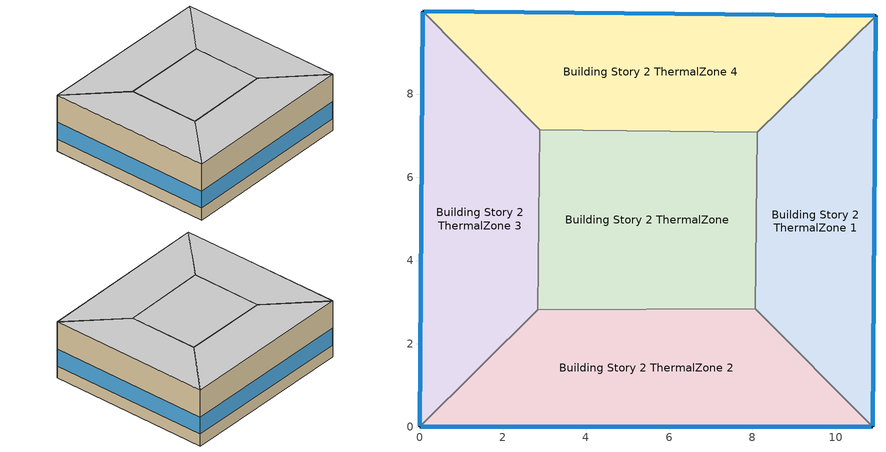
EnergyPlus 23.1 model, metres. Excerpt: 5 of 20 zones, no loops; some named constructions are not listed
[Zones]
Building Story 2 ThermalZone
 floor adiabatic (Typical Interior Floor): 8.11,7.08 8.07,2.84 2.84,2.82 2.89,7.14 z3.6
 wall adiabatic (Typical Interior Wall): 8.07,2.84 8.11,7.08 2.89,7.14 2.84,2.82 8.07,2.84 z3.6:7.2
 ceiling adiabatic (Typical Interior Ceiling): 2.89,7.14 2.84,2.82 8.07,2.84 8.11,7.08 z7.2
Building Story 2 ThermalZone 1
 floor adiabatic (Typical Interior Ceiling): 10.97,9.88 10.89,0 8.07,2.84 8.11,7.08 z3.6
 wall outside (Typical Insulated Steel Framed Exterior Wall R-12.99): 10.89,0 10.97,9.88 z3.6:7.2
 wall adiabatic (Typical Interior Wall): 10.97,9.88 8.11,7.08 8.07,2.84 10.89,0 z3.6:7.2
 window (U 0.55 SHGC 0.25): 10.89,0.03 10.97,9.86 z4.36:5.45
 ceiling adiabatic (Typical Interior Ceiling): 8.11,7.08 8.07,2.84 10.89,0 10.97,9.88 z7.2
Building Story 2 ThermalZone 2
 floor adiabatic (Typical Interior Ceiling): 10.89,0 0,0 2.84,2.82 8.07,2.84 z3.6
 wall outside (Typical Insulated Steel Framed Exterior Wall R-12.99): 0,0 10.89,0 z3.6:7.2
 wall adiabatic (Typical Interior Wall): 10.89,0 8.07,2.84 2.84,2.82 0,0 z3.6:7.2
 window (U 0.55 SHGC 0.25): 0.03,0 10.86,0 z4.36:5.45
 ceiling adiabatic (Typical Interior Ceiling): 8.07,2.84 2.84,2.82 0,0 10.89,0 z7.2
Building Story 2 ThermalZone 3
 floor adiabatic (Typical Interior Ceiling): 0,0 0.08,10 2.89,7.14 2.84,2.82 z3.6
 wall outside (Typical Insulated Steel Framed Exterior Wall R-12.99): 0.08,10 0,0 z3.6:7.2
 wall adiabatic (Typical Interior Wall): 0,0 2.84,2.82 2.89,7.14 0.08,10 z3.6:7.2
 window (U 0.55 SHGC 0.25): 0.08,9.97 0,0.03 z4.36:5.45
 ceiling adiabatic (Typical Interior Ceiling): 2.84,2.82 2.89,7.14 0.08,10 0,0 z7.2
Building Story 2 ThermalZone 4
 floor adiabatic (Typical Interior Ceiling): 0.08,10 10.97,9.88 8.11,7.08 2.89,7.14 z3.6
 wall outside (Typical Insulated Steel Framed Exterior Wall R-12.99): 10.97,9.88 0.08,10 z3.6:7.2
 wall adiabatic (Typical Interior Wall): 0.08,10 2.89,7.14 8.11,7.08 10.97,9.88 z3.6:7.2
 window (U 0.55 SHGC 0.25): 10.94,9.88 0.11,10 z4.36:5.45
 ceiling adiabatic (Typical Interior Ceiling): 2.89,7.14 8.11,7.08 10.97,9.88 0.08,10 z7.2
[Schedule:Day:Interval]
SchoolSecondary BLDG_LIGHT_SCH_2013 Wkdy Day; SchoolSecondary BLDG_LIGHT_SCH_2013 Wkdy Day 2; SchoolSecondary BLDG_LIGHT_MECHANICAL_SCH_2013 Wkdy Day; SchoolSecondary BLDG_LIGHT_MECHANICAL_SCH_2013 Wkdy Day 2: No, 07:00, 0.1773, 21:00, 0.9, 24:00, 0.1773
SchoolSecondary BLDG_LIGHT_SCH_2013 Wknd Day; SchoolSecondary BLDG_LIGHT_SCH_2013 Wknd Day 1; SchoolSecondary BLDG_LIGHT_SCH_2013 Default; SchoolSecondary BLDG_LIGHT_CLASSROOM_SCH_2013 Wknd Day; SchoolSecondary BLDG_LIGHT_CLASSROOM_SCH_2013 Wknd Day 1; SchoolSecondary BLDG_LIGHT_CLASSROOM_SCH_2013 Default; SchoolSecondary BLDG_LIGHT_GYM_SCH_2013 Wknd Day; SchoolSecondary BLDG_LIGHT_GYM_SCH_2013 Wknd Day 1; SchoolSecondary BLDG_LIGHT_GYM_SCH_2013 Default; SchoolSecondary BLDG_LIGHT_LIBRARY_SCH_2013 Wknd Day; SchoolSecondary BLDG_LIGHT_LIBRARY_SCH_2013 Wknd Day 1; SchoolSecondary BLDG_LIGHT_LIBRARY_SCH_2013 Default; SchoolSecondary BLDG_LIGHT_LOBBYFLR1_SCH_2013 Wknd Day; SchoolSecondary BLDG_LIGHT_LOBBYFLR1_SCH_2013 Wknd Day 1; SchoolSecondary BLDG_LIGHT_LOBBYFLR1_SCH_2013 Default; SchoolSecondary BLDG_LIGHT_MECHANICAL_SCH_2013 Wknd Day; SchoolSecondary BLDG_LIGHT_MECHANICAL_SCH_2013 Wknd Day 1; SchoolSecondary BLDG_LIGHT_MECHANICAL_SCH_2013 Default; SchoolSecondary BLDG_LIGHT_OFFICE_SCH_2013 Wknd Day; SchoolSecondary BLDG_LIGHT_OFFICE_SCH_2013 Wknd Day 1; SchoolSecondary BLDG_LIGHT_OFFICE_SCH_2013 Default; SchoolSecondary BLDG_LIGHT_BATH_SCH_2013 Wknd Day; SchoolSecondary BLDG_LIGHT_BATH_SCH_2013 Wknd Day 1; SchoolSecondary BLDG_LIGHT_BATH_SCH_2013 Default; SchoolSecondary BLDG_LIGHT_CORRIDOR_SCH_2013 Wknd Day; SchoolSecondary BLDG_LIGHT_CORRIDOR_SCH_2013 Wknd Day 1; SchoolSecondary BLDG_LIGHT_CORRIDOR_SCH_2013 Default: No, 24:00, 0.1773
SchoolSecondary BLDG_LIGHT_SCH_2013 Wkdy Day 1; SchoolSecondary BLDG_LIGHT_MECHANICAL_SCH_2013 Wkdy Day 1: No, 08:00, 0.1773, 20:00, 0.5, 24:00, 0.1773
SchoolSecondary BLDG_LIGHT_SCH_2013 Summer Design Day; SchoolSecondary BLDG_LIGHT_CLASSROOM_SCH_2013 Summer Design Day; SchoolSecondary BLDG_LIGHT_GYM_SCH_2013 Summer Design Day; SchoolSecondary BLDG_LIGHT_LIBRARY_SCH_2013 Summer Design Day; SchoolSecondary BLDG_LIGHT_LOBBYFLR1_SCH_2013 Summer Design Day; SchoolSecondary BLDG_LIGHT_MECHANICAL_SCH_2013 Summer Design Day; SchoolSecondary BLDG_LIGHT_OFFICE_SCH_2013 Summer Design Day; SchoolSecondary BLDG_LIGHT_BATH_SCH_2013 Summer Design Day; Clothing Schedule Default Winter Clothes; 19 space(s) Occ Sch Summer Design Day 3; 19 space(s) Occ Sch Winter Design Day 3; 19 space(s) Occ Sch Summer Design Day 1; 19 space(s) Occ Sch Winter Design Day 1; 19 space(s) Occ Sch Summer Design Day 2; 19 space(s) Occ Sch Winter Design Day 2; SchoolSecondary BLDG_LIGHT_CORRIDOR_SCH_2013 Summer Design Day; OfficeMedium BLDG_LIGHT_SCH_2013 Summer Design Day; OfficeMedium BLDG_EQUIP_SCH_2013 Summer Design Day: No, 24:00, 1
SchoolSecondary BLDG_LIGHT_SCH_2013 Winter Design Day; SchoolSecondary BLDG_LIGHT_CLASSROOM_SCH_2013 Winter Design Day; SchoolSecondary BLDG_LIGHT_GYM_SCH_2013 Winter Design Day; SchoolSecondary BLDG_LIGHT_LIBRARY_SCH_2013 Winter Design Day; SchoolSecondary BLDG_LIGHT_LOBBYFLR1_SCH_2013 Winter Design Day; SchoolSecondary BLDG_LIGHT_MECHANICAL_SCH_2013 Winter Design Day; SchoolSecondary BLDG_LIGHT_OFFICE_SCH_2013 Winter Design Day; SchoolSecondary BLDG_LIGHT_BATH_SCH_2013 Winter Design Day; SchoolSecondary BLDG_OCC_SCH_Auditorium Wknd Day; SchoolSecondary BLDG_OCC_SCH_Auditorium Wknd Day 1; SchoolSecondary BLDG_OCC_SCH_Auditorium Default; SchoolSecondary BLDG_OCC_SCH_Auditorium Winter Design Day; Work Efficiency Schedule Default; SchoolSecondary BLDG_OCC_SCH_Cafeteria Wknd Day; SchoolSecondary BLDG_OCC_SCH_Cafeteria Wknd Day 1; SchoolSecondary BLDG_OCC_SCH_Cafeteria Default; SchoolSecondary BLDG_OCC_SCH_Cafeteria Winter Design Day; SchoolSecondary BLDG_OCC_SCH_Extend Wknd Day; SchoolSecondary BLDG_OCC_SCH_Extend Wknd Day 1; SchoolSecondary BLDG_OCC_SCH_Extend Default; SchoolSecondary BLDG_OCC_SCH_Extend Winter Design Day; SchoolSecondary BLDG_OCC_SCH_Gym Wknd Day; SchoolSecondary BLDG_OCC_SCH_Gym Wknd Day 1; SchoolSecondary BLDG_OCC_SCH_Gym Default; SchoolSecondary BLDG_OCC_SCH_Gym Winter Design Day; SchoolSecondary BLDG_OCC_SCH Wknd Day; SchoolSecondary BLDG_OCC_SCH Wknd Day 1; SchoolSecondary BLDG_OCC_SCH Default; SchoolSecondary BLDG_OCC_SCH Winter Design Day; SchoolSecondary BLDG_OCC_SCH_Offices Wknd Day; SchoolSecondary BLDG_OCC_SCH_Offices Wknd Day 1; SchoolSecondary BLDG_OCC_SCH_Offices Default; SchoolSecondary BLDG_OCC_SCH_Offices Winter Design Day; SchoolSecondary BLDG_LIGHT_CORRIDOR_SCH_2013 Winter Design Day; Schedule Day 5; OfficeMedium BLDG_LIGHT_SCH_2013 Winter Design Day; OfficeMedium BLDG_OCC_SCH Winter Design Day; Schedule Day 8; OfficeMedium BLDG_EQUIP_SCH_2013 Winter Design Day: No, 24:00, 0
SchoolSecondary BLDG_LIGHT_CLASSROOM_SCH_2013 Wkdy Day; SchoolSecondary BLDG_LIGHT_CLASSROOM_SCH_2013 Wkdy Day 2: No, 07:00, 0.1773, 08:00, 0.9, 21:00, 0.598291, 24:00, 0.1773
SchoolSecondary BLDG_LIGHT_CLASSROOM_SCH_2013 Wkdy Day 1: No, 08:00, 0.1773, 20:00, 0.332384, 21:00, 0.117863, 24:00, 0.1773
SchoolSecondary BLDG_LIGHT_GYM_SCH_2013 Wkdy Day; SchoolSecondary BLDG_LIGHT_GYM_SCH_2013 Wkdy Day 2: No, 07:00, 0.1773, 08:00, 0.9, 21:00, 0.88182, 24:00, 0.1773
SchoolSecondary BLDG_LIGHT_GYM_SCH_2013 Wkdy Day 1: No, 08:00, 0.1773, 20:00, 0.4899, 21:00, 0.173719, 24:00, 0.1773
SchoolSecondary BLDG_LIGHT_LIBRARY_SCH_2013 Wkdy Day; SchoolSecondary BLDG_LIGHT_LIBRARY_SCH_2013 Wkdy Day 2: No, 07:00, 0.1773, 08:00, 0.9, 21:00, 0.8325, 24:00, 0.1773
SchoolSecondary BLDG_LIGHT_LIBRARY_SCH_2013 Wkdy Day 1: No, 08:00, 0.1773, 20:00, 0.4625, 21:00, 0.164002, 24:00, 0.1773
SchoolSecondary BLDG_LIGHT_LOBBYFLR1_SCH_2013 Wkdy Day; SchoolSecondary BLDG_LIGHT_LOBBYFLR1_SCH_2013 Wkdy Day 2: No, 07:00, 0.1773, 08:00, 0.9, 21:00, 0.855, 24:00, 0.1773
SchoolSecondary BLDG_LIGHT_LOBBYFLR1_SCH_2013 Wkdy Day 1: No, 08:00, 0.1773, 20:00, 0.475, 21:00, 0.168435, 24:00, 0.1773
SchoolSecondary BLDG_LIGHT_OFFICE_SCH_2013 Wkdy Day; SchoolSecondary BLDG_LIGHT_OFFICE_SCH_2013 Wkdy Day 2: No, 07:00, 0.1773, 08:00, 0.9, 21:00, 0.747958, 24:00, 0.1773
SchoolSecondary BLDG_LIGHT_OFFICE_SCH_2013 Wkdy Day 1: No, 08:00, 0.1773, 20:00, 0.415533, 21:00, 0.147348, 24:00, 0.1773
SchoolSecondary BLDG_LIGHT_BATH_SCH_2013 Wkdy Day; SchoolSecondary BLDG_LIGHT_BATH_SCH_2013 Wkdy Day 2: No, 07:00, 0.1773, 08:00, 0.9, 21:00, 0.594, 24:00, 0.1773
SchoolSecondary BLDG_LIGHT_BATH_SCH_2013 Wkdy Day 1: No, 08:00, 0.1773, 20:00, 0.33, 21:00, 0.117018, 24:00, 0.1773
SchoolSecondary BLDG_OCC_SCH_Auditorium Wkdy|SmrDsn Day; SchoolSecondary BLDG_OCC_SCH_Auditorium Wkdy|SmrDsn Day 2; SchoolSecondary BLDG_OCC_SCH_Auditorium Summer Design Day: No, 08:00, 0, 15:00, 0.25, 20:00, 0.95, 24:00, 0
SchoolSecondary BLDG_OCC_SCH_Auditorium Wkdy|SmrDsn Day 1: No, 08:00, 0, 17:00, 0.15, 19:00, 0.35, 24:00, 0
SchoolSecondary ACTIVITY_SCH Default; SchoolSecondary ACTIVITY_SCH Summer Design Day; SchoolSecondary ACTIVITY_SCH Winter Design Day; OfficeMedium ACTIVITY_SCH Default; OfficeMedium ACTIVITY_SCH Summer Design Day; OfficeMedium ACTIVITY_SCH Winter Design Day: No, 24:00, 120
Air Velocity Schedule Default: No, 24:00, 0.2
SchoolSecondary BLDG_OCC_SCH_Cafeteria Wkdy|SmrDsn Day; SchoolSecondary BLDG_OCC_SCH_Cafeteria Wkdy|SmrDsn Day 2; SchoolSecondary BLDG_OCC_SCH_Cafeteria Summer Design Day: No, 09:00, 0, 15:00, 0.95, 20:00, 0.35, 24:00, 0
SchoolSecondary BLDG_OCC_SCH_Cafeteria Wkdy|SmrDsn Day 1: No, 09:00, 0, 17:00, 0.15, 19:00, 0.35, 24:00, 0
SchoolSecondary BLDG_OCC_SCH_Extend Wkdy|SmrDsn Day; SchoolSecondary BLDG_OCC_SCH_Extend Wkdy|SmrDsn Day 2; SchoolSecondary BLDG_OCC_SCH_Extend Summer Design Day: No, 08:00, 0, 21:00, 0.95, 24:00, 0
SchoolSecondary BLDG_OCC_SCH_Extend Wkdy|SmrDsn Day 1: No, 08:00, 0, 21:00, 0.5, 24:00, 0
SchoolSecondary BLDG_OCC_SCH_Gym Wkdy|SmrDsn Day; SchoolSecondary BLDG_OCC_SCH_Gym Wkdy|SmrDsn Day 2; SchoolSecondary BLDG_OCC_SCH_Gym Summer Design Day: No, 08:00, 0, 16:00, 0.35, 21:00, 0.95, 24:00, 0
SchoolSecondary BLDG_OCC_SCH_Gym Wkdy|SmrDsn Day 1: No, 08:00, 0, 21:00, 0.35, 24:00, 0
SchoolSecondary BLDG_OCC_SCH Wkdy|SmrDsn Day; SchoolSecondary BLDG_OCC_SCH Wkdy|SmrDsn Day 2; SchoolSecondary BLDG_OCC_SCH Summer Design Day: No, 08:00, 0, 16:00, 0.95, 21:00, 0.15, 24:00, 0
SchoolSecondary BLDG_OCC_SCH Wkdy|SmrDsn Day 1: No, 08:00, 0, 21:00, 0.15, 24:00, 0
SchoolSecondary BLDG_OCC_SCH_Offices Wkdy|SmrDsn Day; SchoolSecondary BLDG_OCC_SCH_Offices Wkdy|SmrDsn Day 2; SchoolSecondary BLDG_OCC_SCH_Offices Summer Design Day: No, 08:00, 0, 17:00, 0.95, 21:00, 0.15, 24:00, 0
SchoolSecondary BLDG_OCC_SCH_Offices Wkdy|SmrDsn Day 1: No, 08:00, 0, 17:00, 0.5, 21:00, 0.15, 24:00, 0
19 space(s) Occ Sch Thursday 19; 19 space(s) Occ Sch Friday 19; 19 space(s) Occ Sch Default 3; 19 space(s) Occ Sch Tuesday 19; 19 space(s) Occ Sch Wednesday 19; 19 space(s) Occ Sch Tuesday 18; 19 space(s) Occ Sch Wednesday 18; 19 space(s) Occ Sch Thursday 18; 19 space(s) Occ Sch Friday 18; 19 space(s) Occ Sch Monday 16; 19 space(s) Occ Sch Tuesday 16; 19 space(s) Occ Sch Wednesday 16; 19 space(s) Occ Sch Thursday 16; 19 space(s) Occ Sch Friday 16; 19 space(s) Occ Sch Monday 14; 19 space(s) Occ Sch Wednesday 15; 19 space(s) Occ Sch Thursday 15; 19 space(s) Occ Sch Friday 15; 19 space(s) Occ Sch Monday 13; 19 space(s) Occ Sch Tuesday 15; 19 space(s) Occ Sch Thursday 14; 19 space(s) Occ Sch Friday 14; 19 space(s) Occ Sch Default 2; 19 space(s) Occ Sch Tuesday 14; 19 space(s) Occ Sch Wednesday 14; 19 space(s) Occ Sch Tuesday 13; 19 space(s) Occ Sch Wednesday 13; 19 space(s) Occ Sch Thursday 13; 19 space(s) Occ Sch Friday 13; 19 space(s) Occ Sch Monday 12; 19 space(s) Occ Sch Tuesday 11; 19 space(s) Occ Sch Wednesday 11; 19 space(s) Occ Sch Thursday 11; 19 space(s) Occ Sch Friday 11; 19 space(s) Occ Sch Monday 10; 19 space(s) Occ Sch Wednesday 10; 19 space(s) Occ Sch Thursday 10; 19 space(s) Occ Sch Friday 10; 19 space(s) Occ Sch Monday 9; 19 space(s) Occ Sch Tuesday 10: No, 05:00, 0, 06:00, 1, 07:00, 1, 08:00, 1, 09:00, 1, 11:00, 0, 13:00, 1, 14:00, 0, 15:00, 1, 16:00, 1, 17:00, 1, 18:00, 1, 19:00, 0, 20:00, 1, 21:00, 1, 22:00, 1, 24:00, 0
19 space(s) Occ Sch Saturday 3; 19 space(s) Occ Sch Saturday 2: No, 05:00, 0, 06:00, 1, 07:00, 0, 08:00, 1, 11:00, 0, 12:00, 1, 16:00, 0, 17:00, 1, 18:00, 0, 19:00, 1, 24:00, 0
19 space(s) Occ Sch Sunday 3; 19 space(s) Occ Sch Sunday 2: No, 05:00, 0, 06:00, 1, 17:00, 0, 18:00, 1, 24:00, 0
19 space(s) Occ Sch Wednesday 17; 19 space(s) Occ Sch Thursday 17; 19 space(s) Occ Sch Friday 17; 19 space(s) Occ Sch Monday 15; 19 space(s) Occ Sch Tuesday 17; 19 space(s) Occ Sch Wednesday 12; 19 space(s) Occ Sch Thursday 12; 19 space(s) Occ Sch Friday 12; 19 space(s) Occ Sch Monday 11; 19 space(s) Occ Sch Tuesday 12: No, 05:00, 0, 06:00, 1, 07:00, 1, 08:00, 1, 09:00, 1, 11:00, 0, 13:00, 1, 16:00, 0, 17:00, 1, 18:00, 1, 19:00, 1, 20:00, 0, 21:00, 1, 22:00, 1, 24:00, 0
19 space(s) Occ Sch Thursday 9; 19 space(s) Occ Sch Friday 9; 19 space(s) Occ Sch Default 1; 19 space(s) Occ Sch Tuesday 9; 19 space(s) Occ Sch Wednesday 9; 19 space(s) Occ Sch Wednesday 5; 19 space(s) Occ Sch Thursday 5; 19 space(s) Occ Sch Friday 5; 19 space(s) Occ Sch Monday 5; 19 space(s) Occ Sch Tuesday 5: No, 05:00, 0, 06:00, 0.000934156, 07:00, 0.00102757, 08:00, 0.0540876, 09:00, 0.00878107, 11:00, 0, 13:00, 0.00439053, 14:00, 0, 15:00, 0.00980864, 16:00, 0.0174687, 17:00, 0.00691276, 18:00, 0.00196173, 19:00, 0, 20:00, 0.0240078, 21:00, 0.0233539, 22:00, 0.000467078, 24:00, 0
19 space(s) Occ Sch Saturday 1: No, 05:00, 0, 06:00, 0.000934156, 07:00, 0, 08:00, 0.00196173, 11:00, 0, 12:00, 0.00196173, 16:00, 0, 17:00, 0.000467078, 18:00, 0, 19:00, 0.000467078, 24:00, 0
19 space(s) Occ Sch Sunday 1: No, 05:00, 0, 06:00, 0.000467078, 17:00, 0, 18:00, 0.000467078, 24:00, 0
19 space(s) Occ Sch Tuesday 8; 19 space(s) Occ Sch Wednesday 8; 19 space(s) Occ Sch Thursday 8; 19 space(s) Occ Sch Friday 8; 19 space(s) Occ Sch Monday 8; 19 space(s) Occ Sch Tuesday 6; 19 space(s) Occ Sch Wednesday 6; 19 space(s) Occ Sch Thursday 6; 19 space(s) Occ Sch Friday 6; 19 space(s) Occ Sch Monday 6: No, 05:00, 0, 06:00, 0.000934156, 07:00, 0.00102757, 08:00, 0.0280247, 09:00, 0.00878107, 11:00, 0, 13:00, 0.00439053, 14:00, 0, 15:00, 0.00980864, 16:00, 0.00859424, 17:00, 0.00691276, 18:00, 0.00196173, 19:00, 0, 20:00, 0.0240078, 21:00, 0.0233539, 22:00, 0.000467078, 24:00, 0
19 space(s) Occ Sch Wednesday 7; 19 space(s) Occ Sch Thursday 7; 19 space(s) Occ Sch Friday 7; 19 space(s) Occ Sch Monday 7; 19 space(s) Occ Sch Tuesday 7: No, 05:00, 0, 06:00, 0.000934156, 07:00, 0.00102757, 08:00, 0.0232605, 09:00, 0.00140123, 11:00, 0, 13:00, 0.00439053, 16:00, 0, 17:00, 0.000373662, 18:00, 0.00186831, 19:00, 0.0109296, 20:00, 0, 21:00, 0.0125177, 22:00, 0.000467078, 24:00, 0
SchoolSecondary BLDG_EQUIP_SCH_2013 Wkdy Day; SchoolSecondary BLDG_EQUIP_SCH_2013 Wkdy Day 2: No, 08:00, 0.295624, 17:00, 0.90367, 21:00, 0.332931, 24:00, 0.295624
SchoolSecondary BLDG_EQUIP_SCH_2013 Default|Wknd Day; SchoolSecondary BLDG_EQUIP_SCH_2013 Default|Wknd Day 2; SchoolSecondary BLDG_EQUIP_SCH_2013 Default: No, 24:00, 0.295624
SchoolSecondary BLDG_EQUIP_SCH_2013 Wkdy Day 1: No, 08:00, 0.21116, 17:00, 0.475616, 21:00, 0.237808, 24:00, 0.21116
SchoolSecondary BLDG_EQUIP_SCH_2013 Default|Wknd Day 1: No, 24:00, 0.21116
SchoolSecondary BLDG_EQUIP_SCH_2013 Summer Design Day: No, 08:00, 0.35, 17:00, 0.95, 24:00, 0.35
SchoolSecondary BLDG_EQUIP_SCH_2013 Winter Design Day 2: No, 24:00, 0.35
SchoolSecondary KITCHEN_ELEC_EQUIP_SCH Wkdy Day; SchoolSecondary KITCHEN_ELEC_EQUIP_SCH Wkdy Day 1; SchoolSecondary KITCHEN_ELEC_EQUIP_SCH Wkdy Day 2; SchoolSecondary KITCHEN_ELEC_EQUIP_SCH Summer Design Day: No, 08:00, 0.1, 10:00, 0.15, 13:00, 0.25, 15:00, 0.15, 24:00, 0.1
SchoolSecondary KITCHEN_ELEC_EQUIP_SCH Wknd Day; SchoolSecondary KITCHEN_ELEC_EQUIP_SCH Wknd Day 1; SchoolSecondary KITCHEN_ELEC_EQUIP_SCH Default; SchoolSecondary KITCHEN_ELEC_EQUIP_SCH Winter Design Day: No, 24:00, 0.1
SchoolSecondary KITCHEN_GAS_EQUIP_SCH Wkdy|SmrDsn Day; SchoolSecondary KITCHEN_GAS_EQUIP_SCH Wkdy|SmrDsn Day 1; SchoolSecondary KITCHEN_GAS_EQUIP_SCH Wkdy|SmrDsn Day 2; SchoolSecondary KITCHEN_GAS_EQUIP_SCH Summer Design Day: No, 08:00, 0.02, 10:00, 0.15, 13:00, 0.2, 15:00, 0.1, 24:00, 0.02
SchoolSecondary KITCHEN_GAS_EQUIP_SCH Wknd Day; SchoolSecondary KITCHEN_GAS_EQUIP_SCH Wknd Day 1; SchoolSecondary KITCHEN_GAS_EQUIP_SCH Default; SchoolSecondary KITCHEN_GAS_EQUIP_SCH Winter Design Day: No, 24:00, 0.02
SchoolSecondary BLDG_LIGHT_CORRIDOR_SCH_2013 Wkdy Day; SchoolSecondary BLDG_LIGHT_CORRIDOR_SCH_2013 Wkdy Day 2: No, 07:00, 0.1773, 08:00, 0.9, 21:00, 0.551772, 24:00, 0.1773
SchoolSecondary BLDG_LIGHT_CORRIDOR_SCH_2013 Wkdy Day 1: No, 08:00, 0.1773, 20:00, 0.30654, 21:00, 0.108699, 24:00, 0.1773
OfficeMedium BLDG_LIGHT_SCH_2013 Wkdy Day: No, 05:00, 0.05, 06:00, 0.1, 07:00, 0.0862326, 08:00, 0.258698, 17:00, 0.776093, 18:00, 0.431163, 20:00, 0.258698, 22:00, 0.172465, 23:00, 0.0862326, 24:00, 0.0431163
OfficeMedium BLDG_LIGHT_SCH_2013 Sat Day: No, 06:00, 0.05, 08:00, 0.0862326, 12:00, 0.258698, 17:00, 0.129349, 19:00, 0.0431163, 24:00, 0.05
OfficeMedium BLDG_LIGHT_SCH_2013 Sun Day: No, 06:00, 0.05, 18:00, 0.0431163, 24:00, 0.05
OfficeMedium BLDG_OCC_SCH Wkdy Day: No, 06:00, 0, 07:00, 0.1, 08:00, 0.2, 12:00, 0.95, 13:00, 0.5, 17:00, 0.95, 18:00, 0.3, 22:00, 0.1, 24:00, 0.05
OfficeMedium BLDG_OCC_SCH Sat Day: No, 06:00, 0, 08:00, 0.1, 12:00, 0.3, 17:00, 0.1, 19:00, 0.05, 24:00, 0
OfficeMedium BLDG_OCC_SCH Default: No, 06:00, 0, 18:00, 0.05, 24:00, 0
OfficeMedium BLDG_OCC_SCH Summer Design Day: No, 06:00, 0, 22:00, 1, 24:00, 0.05
OfficeMedium BLDG_EQUIP_SCH_2013 Wkdy Day: No, 06:00, 0.307674, 08:00, 0.381235, 12:00, 0.857778, 13:00, 0.76247, 17:00, 0.857778, 18:00, 0.476543, 24:00, 0.381235
OfficeMedium BLDG_EQUIP_SCH_2013 Sat Day: No, 06:00, 0.230755, 08:00, 0.381235, 12:00, 0.476543, 17:00, 0.33358, 19:00, 0.285926, 24:00, 0.230755
OfficeMedium BLDG_EQUIP_SCH_2013 Sun Day: No, 06:00, 0.230755, 18:00, 0.288107, 24:00, 0.230755
Schedule Day 80: No, 06:00, 0, 24:00, 1
Schedule Day 81: No, 06:00, 0.7, 24:00, 1
[Schedule:Week:Daily]
SchoolSecondary BLDG_LIGHT_SCH_2013 Week Rule - Jan1-Jan3: SchoolSecondary BLDG_LIGHT_SCH_2013 Wkdy Day, SchoolSecondary BLDG_LIGHT_SCH_2013 Wkdy Day, SchoolSecondary BLDG_LIGHT_SCH_2013 Wkdy Day, SchoolSecondary BLDG_LIGHT_SCH_2013 Wkdy Day, SchoolSecondary BLDG_LIGHT_SCH_2013 Wkdy Day, SchoolSecondary BLDG_LIGHT_SCH_2013 Wkdy Day, SchoolSecondary BLDG_LIGHT_SCH_2013 Wknd Day, SchoolSecondary BLDG_LIGHT_SCH_2013 Default, SchoolSecondary BLDG_LIGHT_SCH_2013 Summer Design Day, SchoolSecondary BLDG_LIGHT_SCH_2013 Winter Design Day, SchoolSecondary BLDG_LIGHT_SCH_2013 Default, SchoolSecondary BLDG_LIGHT_SCH_2013 Default
SchoolSecondary BLDG_LIGHT_SCH_2013 Week Rule - Jan4-Jun27: SchoolSecondary BLDG_LIGHT_SCH_2013 Wknd Day, SchoolSecondary BLDG_LIGHT_SCH_2013 Wkdy Day, SchoolSecondary BLDG_LIGHT_SCH_2013 Wkdy Day, SchoolSecondary BLDG_LIGHT_SCH_2013 Wkdy Day, SchoolSecondary BLDG_LIGHT_SCH_2013 Wkdy Day, SchoolSecondary BLDG_LIGHT_SCH_2013 Wkdy Day, SchoolSecondary BLDG_LIGHT_SCH_2013 Wknd Day, SchoolSecondary BLDG_LIGHT_SCH_2013 Default, SchoolSecondary BLDG_LIGHT_SCH_2013 Summer Design Day, SchoolSecondary BLDG_LIGHT_SCH_2013 Winter Design Day, SchoolSecondary BLDG_LIGHT_SCH_2013 Default, SchoolSecondary BLDG_LIGHT_SCH_2013 Default
SchoolSecondary BLDG_LIGHT_SCH_2013 Week Rule - Jun28-Jul4: SchoolSecondary BLDG_LIGHT_SCH_2013 Wknd Day, SchoolSecondary BLDG_LIGHT_SCH_2013 Wkdy Day, SchoolSecondary BLDG_LIGHT_SCH_2013 Wkdy Day, SchoolSecondary BLDG_LIGHT_SCH_2013 Wkdy Day 1, SchoolSecondary BLDG_LIGHT_SCH_2013 Wkdy Day 1, SchoolSecondary BLDG_LIGHT_SCH_2013 Wkdy Day 1, SchoolSecondary BLDG_LIGHT_SCH_2013 Wknd Day 1, SchoolSecondary BLDG_LIGHT_SCH_2013 Default, SchoolSecondary BLDG_LIGHT_SCH_2013 Summer Design Day, SchoolSecondary BLDG_LIGHT_SCH_2013 Winter Design Day, SchoolSecondary BLDG_LIGHT_SCH_2013 Default, SchoolSecondary BLDG_LIGHT_SCH_2013 Default
SchoolSecondary BLDG_LIGHT_SCH_2013 Week Rule - Jul5-Aug29: SchoolSecondary BLDG_LIGHT_SCH_2013 Wknd Day 1, SchoolSecondary BLDG_LIGHT_SCH_2013 Wkdy Day 1, SchoolSecondary BLDG_LIGHT_SCH_2013 Wkdy Day 1, SchoolSecondary BLDG_LIGHT_SCH_2013 Wkdy Day 1, SchoolSecondary BLDG_LIGHT_SCH_2013 Wkdy Day 1, SchoolSecondary BLDG_LIGHT_SCH_2013 Wkdy Day 1, SchoolSecondary BLDG_LIGHT_SCH_2013 Wknd Day 1, SchoolSecondary BLDG_LIGHT_SCH_2013 Default, SchoolSecondary BLDG_LIGHT_SCH_2013 Summer Design Day, SchoolSecondary BLDG_LIGHT_SCH_2013 Winter Design Day, SchoolSecondary BLDG_LIGHT_SCH_2013 Default, SchoolSecondary BLDG_LIGHT_SCH_2013 Default
SchoolSecondary BLDG_LIGHT_SCH_2013 Week Rule - Aug30-Sep5: SchoolSecondary BLDG_LIGHT_SCH_2013 Wknd Day 1, SchoolSecondary BLDG_LIGHT_SCH_2013 Wkdy Day 1, SchoolSecondary BLDG_LIGHT_SCH_2013 Wkdy Day 2, SchoolSecondary BLDG_LIGHT_SCH_2013 Wkdy Day 2, SchoolSecondary BLDG_LIGHT_SCH_2013 Wkdy Day 2, SchoolSecondary BLDG_LIGHT_SCH_2013 Wkdy Day 2, SchoolSecondary BLDG_LIGHT_SCH_2013 Default, SchoolSecondary BLDG_LIGHT_SCH_2013 Default, SchoolSecondary BLDG_LIGHT_SCH_2013 Summer Design Day, SchoolSecondary BLDG_LIGHT_SCH_2013 Winter Design Day, SchoolSecondary BLDG_LIGHT_SCH_2013 Default, SchoolSecondary BLDG_LIGHT_SCH_2013 Default
SchoolSecondary BLDG_LIGHT_SCH_2013 Week Rule - Sep6-Dec31: SchoolSecondary BLDG_LIGHT_SCH_2013 Default, SchoolSecondary BLDG_LIGHT_SCH_2013 Wkdy Day 2, SchoolSecondary BLDG_LIGHT_SCH_2013 Wkdy Day 2, SchoolSecondary BLDG_LIGHT_SCH_2013 Wkdy Day 2, SchoolSecondary BLDG_LIGHT_SCH_2013 Wkdy Day 2, SchoolSecondary BLDG_LIGHT_SCH_2013 Wkdy Day 2, SchoolSecondary BLDG_LIGHT_SCH_2013 Default, SchoolSecondary BLDG_LIGHT_SCH_2013 Default, SchoolSecondary BLDG_LIGHT_SCH_2013 Summer Design Day, SchoolSecondary BLDG_LIGHT_SCH_2013 Winter Design Day, SchoolSecondary BLDG_LIGHT_SCH_2013 Default, SchoolSecondary BLDG_LIGHT_SCH_2013 Default
SchoolSecondary BLDG_LIGHT_CLASSROOM_SCH_2013 Week Rule - Jan1-Jan3: SchoolSecondary BLDG_LIGHT_CLASSROOM_SCH_2013 Wkdy Day, SchoolSecondary BLDG_LIGHT_CLASSROOM_SCH_2013 Wkdy Day, SchoolSecondary BLDG_LIGHT_CLASSROOM_SCH_2013 Wkdy Day, SchoolSecondary BLDG_LIGHT_CLASSROOM_SCH_2013 Wkdy Day, SchoolSecondary BLDG_LIGHT_CLASSROOM_SCH_2013 Wkdy Day, SchoolSecondary BLDG_LIGHT_CLASSROOM_SCH_2013 Wkdy Day, SchoolSecondary BLDG_LIGHT_CLASSROOM_SCH_2013 Wknd Day, SchoolSecondary BLDG_LIGHT_CLASSROOM_SCH_2013 Default, SchoolSecondary BLDG_LIGHT_CLASSROOM_SCH_2013 Summer Design Day, SchoolSecondary BLDG_LIGHT_CLASSROOM_SCH_2013 Winter Design Day, SchoolSecondary BLDG_LIGHT_CLASSROOM_SCH_2013 Default, SchoolSecondary BLDG_LIGHT_CLASSROOM_SCH_2013 Default
SchoolSecondary BLDG_LIGHT_CLASSROOM_SCH_2013 Week Rule - Jan4-Jun27: SchoolSecondary BLDG_LIGHT_CLASSROOM_SCH_2013 Wknd Day, SchoolSecondary BLDG_LIGHT_CLASSROOM_SCH_2013 Wkdy Day, SchoolSecondary BLDG_LIGHT_CLASSROOM_SCH_2013 Wkdy Day, SchoolSecondary BLDG_LIGHT_CLASSROOM_SCH_2013 Wkdy Day, SchoolSecondary BLDG_LIGHT_CLASSROOM_SCH_2013 Wkdy Day, SchoolSecondary BLDG_LIGHT_CLASSROOM_SCH_2013 Wkdy Day, SchoolSecondary BLDG_LIGHT_CLASSROOM_SCH_2013 Wknd Day, SchoolSecondary BLDG_LIGHT_CLASSROOM_SCH_2013 Default, SchoolSecondary BLDG_LIGHT_CLASSROOM_SCH_2013 Summer Design Day, SchoolSecondary BLDG_LIGHT_CLASSROOM_SCH_2013 Winter Design Day, SchoolSecondary BLDG_LIGHT_CLASSROOM_SCH_2013 Default, SchoolSecondary BLDG_LIGHT_CLASSROOM_SCH_2013 Default
SchoolSecondary BLDG_LIGHT_CLASSROOM_SCH_2013 Week Rule - Jun28-Jul4: SchoolSecondary BLDG_LIGHT_CLASSROOM_SCH_2013 Wknd Day, SchoolSecondary BLDG_LIGHT_CLASSROOM_SCH_2013 Wkdy Day, SchoolSecondary BLDG_LIGHT_CLASSROOM_SCH_2013 Wkdy Day, SchoolSecondary BLDG_LIGHT_CLASSROOM_SCH_2013 Wkdy Day 1, SchoolSecondary BLDG_LIGHT_CLASSROOM_SCH_2013 Wkdy Day 1, SchoolSecondary BLDG_LIGHT_CLASSROOM_SCH_2013 Wkdy Day 1, SchoolSecondary BLDG_LIGHT_CLASSROOM_SCH_2013 Wknd Day 1, SchoolSecondary BLDG_LIGHT_CLASSROOM_SCH_2013 Default, SchoolSecondary BLDG_LIGHT_CLASSROOM_SCH_2013 Summer Design Day, SchoolSecondary BLDG_LIGHT_CLASSROOM_SCH_2013 Winter Design Day, SchoolSecondary BLDG_LIGHT_CLASSROOM_SCH_2013 Default, SchoolSecondary BLDG_LIGHT_CLASSROOM_SCH_2013 Default
SchoolSecondary BLDG_LIGHT_CLASSROOM_SCH_2013 Week Rule - Jul5-Aug29: SchoolSecondary BLDG_LIGHT_CLASSROOM_SCH_2013 Wknd Day 1, SchoolSecondary BLDG_LIGHT_CLASSROOM_SCH_2013 Wkdy Day 1, SchoolSecondary BLDG_LIGHT_CLASSROOM_SCH_2013 Wkdy Day 1, SchoolSecondary BLDG_LIGHT_CLASSROOM_SCH_2013 Wkdy Day 1, SchoolSecondary BLDG_LIGHT_CLASSROOM_SCH_2013 Wkdy Day 1, SchoolSecondary BLDG_LIGHT_CLASSROOM_SCH_2013 Wkdy Day 1, SchoolSecondary BLDG_LIGHT_CLASSROOM_SCH_2013 Wknd Day 1, SchoolSecondary BLDG_LIGHT_CLASSROOM_SCH_2013 Default, SchoolSecondary BLDG_LIGHT_CLASSROOM_SCH_2013 Summer Design Day, SchoolSecondary BLDG_LIGHT_CLASSROOM_SCH_2013 Winter Design Day, SchoolSecondary BLDG_LIGHT_CLASSROOM_SCH_2013 Default, SchoolSecondary BLDG_LIGHT_CLASSROOM_SCH_2013 Default
SchoolSecondary BLDG_LIGHT_CLASSROOM_SCH_2013 Week Rule - Aug30-Sep5: SchoolSecondary BLDG_LIGHT_CLASSROOM_SCH_2013 Wknd Day 1, SchoolSecondary BLDG_LIGHT_CLASSROOM_SCH_2013 Wkdy Day 1, SchoolSecondary BLDG_LIGHT_CLASSROOM_SCH_2013 Wkdy Day 2, SchoolSecondary BLDG_LIGHT_CLASSROOM_SCH_2013 Wkdy Day 2, SchoolSecondary BLDG_LIGHT_CLASSROOM_SCH_2013 Wkdy Day 2, SchoolSecondary BLDG_LIGHT_CLASSROOM_SCH_2013 Wkdy Day 2, SchoolSecondary BLDG_LIGHT_CLASSROOM_SCH_2013 Default, SchoolSecondary BLDG_LIGHT_CLASSROOM_SCH_2013 Default, SchoolSecondary BLDG_LIGHT_CLASSROOM_SCH_2013 Summer Design Day, SchoolSecondary BLDG_LIGHT_CLASSROOM_SCH_2013 Winter Design Day, SchoolSecondary BLDG_LIGHT_CLASSROOM_SCH_2013 Default, SchoolSecondary BLDG_LIGHT_CLASSROOM_SCH_2013 Default
SchoolSecondary BLDG_LIGHT_CLASSROOM_SCH_2013 Week Rule - Sep6-Dec31: SchoolSecondary BLDG_LIGHT_CLASSROOM_SCH_2013 Default, SchoolSecondary BLDG_LIGHT_CLASSROOM_SCH_2013 Wkdy Day 2, SchoolSecondary BLDG_LIGHT_CLASSROOM_SCH_2013 Wkdy Day 2, SchoolSecondary BLDG_LIGHT_CLASSROOM_SCH_2013 Wkdy Day 2, SchoolSecondary BLDG_LIGHT_CLASSROOM_SCH_2013 Wkdy Day 2, SchoolSecondary BLDG_LIGHT_CLASSROOM_SCH_2013 Wkdy Day 2, SchoolSecondary BLDG_LIGHT_CLASSROOM_SCH_2013 Default, SchoolSecondary BLDG_LIGHT_CLASSROOM_SCH_2013 Default, SchoolSecondary BLDG_LIGHT_CLASSROOM_SCH_2013 Summer Design Day, SchoolSecondary BLDG_LIGHT_CLASSROOM_SCH_2013 Winter Design Day, SchoolSecondary BLDG_LIGHT_CLASSROOM_SCH_2013 Default, SchoolSecondary BLDG_LIGHT_CLASSROOM_SCH_2013 Default
SchoolSecondary BLDG_LIGHT_GYM_SCH_2013 Week Rule - Jan1-Jan3: SchoolSecondary BLDG_LIGHT_GYM_SCH_2013 Wkdy Day, SchoolSecondary BLDG_LIGHT_GYM_SCH_2013 Wkdy Day, SchoolSecondary BLDG_LIGHT_GYM_SCH_2013 Wkdy Day, SchoolSecondary BLDG_LIGHT_GYM_SCH_2013 Wkdy Day, SchoolSecondary BLDG_LIGHT_GYM_SCH_2013 Wkdy Day, SchoolSecondary BLDG_LIGHT_GYM_SCH_2013 Wkdy Day, SchoolSecondary BLDG_LIGHT_GYM_SCH_2013 Wknd Day, SchoolSecondary BLDG_LIGHT_GYM_SCH_2013 Default, SchoolSecondary BLDG_LIGHT_GYM_SCH_2013 Summer Design Day, SchoolSecondary BLDG_LIGHT_GYM_SCH_2013 Winter Design Day, SchoolSecondary BLDG_LIGHT_GYM_SCH_2013 Default, SchoolSecondary BLDG_LIGHT_GYM_SCH_2013 Default
SchoolSecondary BLDG_LIGHT_GYM_SCH_2013 Week Rule - Jan4-Jun27: SchoolSecondary BLDG_LIGHT_GYM_SCH_2013 Wknd Day, SchoolSecondary BLDG_LIGHT_GYM_SCH_2013 Wkdy Day, SchoolSecondary BLDG_LIGHT_GYM_SCH_2013 Wkdy Day, SchoolSecondary BLDG_LIGHT_GYM_SCH_2013 Wkdy Day, SchoolSecondary BLDG_LIGHT_GYM_SCH_2013 Wkdy Day, SchoolSecondary BLDG_LIGHT_GYM_SCH_2013 Wkdy Day, SchoolSecondary BLDG_LIGHT_GYM_SCH_2013 Wknd Day, SchoolSecondary BLDG_LIGHT_GYM_SCH_2013 Default, SchoolSecondary BLDG_LIGHT_GYM_SCH_2013 Summer Design Day, SchoolSecondary BLDG_LIGHT_GYM_SCH_2013 Winter Design Day, SchoolSecondary BLDG_LIGHT_GYM_SCH_2013 Default, SchoolSecondary BLDG_LIGHT_GYM_SCH_2013 Default
SchoolSecondary BLDG_LIGHT_GYM_SCH_2013 Week Rule - Jun28-Jul4: SchoolSecondary BLDG_LIGHT_GYM_SCH_2013 Wknd Day, SchoolSecondary BLDG_LIGHT_GYM_SCH_2013 Wkdy Day, SchoolSecondary BLDG_LIGHT_GYM_SCH_2013 Wkdy Day, SchoolSecondary BLDG_LIGHT_GYM_SCH_2013 Wkdy Day 1, SchoolSecondary BLDG_LIGHT_GYM_SCH_2013 Wkdy Day 1, SchoolSecondary BLDG_LIGHT_GYM_SCH_2013 Wkdy Day 1, SchoolSecondary BLDG_LIGHT_GYM_SCH_2013 Wknd Day 1, SchoolSecondary BLDG_LIGHT_GYM_SCH_2013 Default, SchoolSecondary BLDG_LIGHT_GYM_SCH_2013 Summer Design Day, SchoolSecondary BLDG_LIGHT_GYM_SCH_2013 Winter Design Day, SchoolSecondary BLDG_LIGHT_GYM_SCH_2013 Default, SchoolSecondary BLDG_LIGHT_GYM_SCH_2013 Default
SchoolSecondary BLDG_LIGHT_GYM_SCH_2013 Week Rule - Jul5-Aug29: SchoolSecondary BLDG_LIGHT_GYM_SCH_2013 Wknd Day 1, SchoolSecondary BLDG_LIGHT_GYM_SCH_2013 Wkdy Day 1, SchoolSecondary BLDG_LIGHT_GYM_SCH_2013 Wkdy Day 1, SchoolSecondary BLDG_LIGHT_GYM_SCH_2013 Wkdy Day 1, SchoolSecondary BLDG_LIGHT_GYM_SCH_2013 Wkdy Day 1, SchoolSecondary BLDG_LIGHT_GYM_SCH_2013 Wkdy Day 1, SchoolSecondary BLDG_LIGHT_GYM_SCH_2013 Wknd Day 1, SchoolSecondary BLDG_LIGHT_GYM_SCH_2013 Default, SchoolSecondary BLDG_LIGHT_GYM_SCH_2013 Summer Design Day, SchoolSecondary BLDG_LIGHT_GYM_SCH_2013 Winter Design Day, SchoolSecondary BLDG_LIGHT_GYM_SCH_2013 Default, SchoolSecondary BLDG_LIGHT_GYM_SCH_2013 Default
SchoolSecondary BLDG_LIGHT_GYM_SCH_2013 Week Rule - Aug30-Sep5: SchoolSecondary BLDG_LIGHT_GYM_SCH_2013 Wknd Day 1, SchoolSecondary BLDG_LIGHT_GYM_SCH_2013 Wkdy Day 1, SchoolSecondary BLDG_LIGHT_GYM_SCH_2013 Wkdy Day 2, SchoolSecondary BLDG_LIGHT_GYM_SCH_2013 Wkdy Day 2, SchoolSecondary BLDG_LIGHT_GYM_SCH_2013 Wkdy Day 2, SchoolSecondary BLDG_LIGHT_GYM_SCH_2013 Wkdy Day 2, SchoolSecondary BLDG_LIGHT_GYM_SCH_2013 Default, SchoolSecondary BLDG_LIGHT_GYM_SCH_2013 Default, SchoolSecondary BLDG_LIGHT_GYM_SCH_2013 Summer Design Day, SchoolSecondary BLDG_LIGHT_GYM_SCH_2013 Winter Design Day, SchoolSecondary BLDG_LIGHT_GYM_SCH_2013 Default, SchoolSecondary BLDG_LIGHT_GYM_SCH_2013 Default
SchoolSecondary BLDG_LIGHT_GYM_SCH_2013 Week Rule - Sep6-Dec31: SchoolSecondary BLDG_LIGHT_GYM_SCH_2013 Default, SchoolSecondary BLDG_LIGHT_GYM_SCH_2013 Wkdy Day 2, SchoolSecondary BLDG_LIGHT_GYM_SCH_2013 Wkdy Day 2, SchoolSecondary BLDG_LIGHT_GYM_SCH_2013 Wkdy Day 2, SchoolSecondary BLDG_LIGHT_GYM_SCH_2013 Wkdy Day 2, SchoolSecondary BLDG_LIGHT_GYM_SCH_2013 Wkdy Day 2, SchoolSecondary BLDG_LIGHT_GYM_SCH_2013 Default, SchoolSecondary BLDG_LIGHT_GYM_SCH_2013 Default, SchoolSecondary BLDG_LIGHT_GYM_SCH_2013 Summer Design Day, SchoolSecondary BLDG_LIGHT_GYM_SCH_2013 Winter Design Day, SchoolSecondary BLDG_LIGHT_GYM_SCH_2013 Default, SchoolSecondary BLDG_LIGHT_GYM_SCH_2013 Default
SchoolSecondary BLDG_LIGHT_LIBRARY_SCH_2013 Week Rule - Jan1-Jan3: SchoolSecondary BLDG_LIGHT_LIBRARY_SCH_2013 Wkdy Day, SchoolSecondary BLDG_LIGHT_LIBRARY_SCH_2013 Wkdy Day, SchoolSecondary BLDG_LIGHT_LIBRARY_SCH_2013 Wkdy Day, SchoolSecondary BLDG_LIGHT_LIBRARY_SCH_2013 Wkdy Day, SchoolSecondary BLDG_LIGHT_LIBRARY_SCH_2013 Wkdy Day, SchoolSecondary BLDG_LIGHT_LIBRARY_SCH_2013 Wkdy Day, SchoolSecondary BLDG_LIGHT_LIBRARY_SCH_2013 Wknd Day, SchoolSecondary BLDG_LIGHT_LIBRARY_SCH_2013 Default, SchoolSecondary BLDG_LIGHT_LIBRARY_SCH_2013 Summer Design Day, SchoolSecondary BLDG_LIGHT_LIBRARY_SCH_2013 Winter Design Day, SchoolSecondary BLDG_LIGHT_LIBRARY_SCH_2013 Default, SchoolSecondary BLDG_LIGHT_LIBRARY_SCH_2013 Default
SchoolSecondary BLDG_LIGHT_LIBRARY_SCH_2013 Week Rule - Jan4-Jun27: SchoolSecondary BLDG_LIGHT_LIBRARY_SCH_2013 Wknd Day, SchoolSecondary BLDG_LIGHT_LIBRARY_SCH_2013 Wkdy Day, SchoolSecondary BLDG_LIGHT_LIBRARY_SCH_2013 Wkdy Day, SchoolSecondary BLDG_LIGHT_LIBRARY_SCH_2013 Wkdy Day, SchoolSecondary BLDG_LIGHT_LIBRARY_SCH_2013 Wkdy Day, SchoolSecondary BLDG_LIGHT_LIBRARY_SCH_2013 Wkdy Day, SchoolSecondary BLDG_LIGHT_LIBRARY_SCH_2013 Wknd Day, SchoolSecondary BLDG_LIGHT_LIBRARY_SCH_2013 Default, SchoolSecondary BLDG_LIGHT_LIBRARY_SCH_2013 Summer Design Day, SchoolSecondary BLDG_LIGHT_LIBRARY_SCH_2013 Winter Design Day, SchoolSecondary BLDG_LIGHT_LIBRARY_SCH_2013 Default, SchoolSecondary BLDG_LIGHT_LIBRARY_SCH_2013 Default
SchoolSecondary BLDG_LIGHT_LIBRARY_SCH_2013 Week Rule - Jun28-Jul4: SchoolSecondary BLDG_LIGHT_LIBRARY_SCH_2013 Wknd Day, SchoolSecondary BLDG_LIGHT_LIBRARY_SCH_2013 Wkdy Day, SchoolSecondary BLDG_LIGHT_LIBRARY_SCH_2013 Wkdy Day, SchoolSecondary BLDG_LIGHT_LIBRARY_SCH_2013 Wkdy Day 1, SchoolSecondary BLDG_LIGHT_LIBRARY_SCH_2013 Wkdy Day 1, SchoolSecondary BLDG_LIGHT_LIBRARY_SCH_2013 Wkdy Day 1, SchoolSecondary BLDG_LIGHT_LIBRARY_SCH_2013 Wknd Day 1, SchoolSecondary BLDG_LIGHT_LIBRARY_SCH_2013 Default, SchoolSecondary BLDG_LIGHT_LIBRARY_SCH_2013 Summer Design Day, SchoolSecondary BLDG_LIGHT_LIBRARY_SCH_2013 Winter Design Day, SchoolSecondary BLDG_LIGHT_LIBRARY_SCH_2013 Default, SchoolSecondary BLDG_LIGHT_LIBRARY_SCH_2013 Default
SchoolSecondary BLDG_LIGHT_LIBRARY_SCH_2013 Week Rule - Jul5-Aug29: SchoolSecondary BLDG_LIGHT_LIBRARY_SCH_2013 Wknd Day 1, SchoolSecondary BLDG_LIGHT_LIBRARY_SCH_2013 Wkdy Day 1, SchoolSecondary BLDG_LIGHT_LIBRARY_SCH_2013 Wkdy Day 1, SchoolSecondary BLDG_LIGHT_LIBRARY_SCH_2013 Wkdy Day 1, SchoolSecondary BLDG_LIGHT_LIBRARY_SCH_2013 Wkdy Day 1, SchoolSecondary BLDG_LIGHT_LIBRARY_SCH_2013 Wkdy Day 1, SchoolSecondary BLDG_LIGHT_LIBRARY_SCH_2013 Wknd Day 1, SchoolSecondary BLDG_LIGHT_LIBRARY_SCH_2013 Default, SchoolSecondary BLDG_LIGHT_LIBRARY_SCH_2013 Summer Design Day, SchoolSecondary BLDG_LIGHT_LIBRARY_SCH_2013 Winter Design Day, SchoolSecondary BLDG_LIGHT_LIBRARY_SCH_2013 Default, SchoolSecondary BLDG_LIGHT_LIBRARY_SCH_2013 Default
SchoolSecondary BLDG_LIGHT_LIBRARY_SCH_2013 Week Rule - Aug30-Sep5: SchoolSecondary BLDG_LIGHT_LIBRARY_SCH_2013 Wknd Day 1, SchoolSecondary BLDG_LIGHT_LIBRARY_SCH_2013 Wkdy Day 1, SchoolSecondary BLDG_LIGHT_LIBRARY_SCH_2013 Wkdy Day 2, SchoolSecondary BLDG_LIGHT_LIBRARY_SCH_2013 Wkdy Day 2, SchoolSecondary BLDG_LIGHT_LIBRARY_SCH_2013 Wkdy Day 2, SchoolSecondary BLDG_LIGHT_LIBRARY_SCH_2013 Wkdy Day 2, SchoolSecondary BLDG_LIGHT_LIBRARY_SCH_2013 Default, SchoolSecondary BLDG_LIGHT_LIBRARY_SCH_2013 Default, SchoolSecondary BLDG_LIGHT_LIBRARY_SCH_2013 Summer Design Day, SchoolSecondary BLDG_LIGHT_LIBRARY_SCH_2013 Winter Design Day, SchoolSecondary BLDG_LIGHT_LIBRARY_SCH_2013 Default, SchoolSecondary BLDG_LIGHT_LIBRARY_SCH_2013 Default
SchoolSecondary BLDG_LIGHT_LIBRARY_SCH_2013 Week Rule - Sep6-Dec31: SchoolSecondary BLDG_LIGHT_LIBRARY_SCH_2013 Default, SchoolSecondary BLDG_LIGHT_LIBRARY_SCH_2013 Wkdy Day 2, SchoolSecondary BLDG_LIGHT_LIBRARY_SCH_2013 Wkdy Day 2, SchoolSecondary BLDG_LIGHT_LIBRARY_SCH_2013 Wkdy Day 2, SchoolSecondary BLDG_LIGHT_LIBRARY_SCH_2013 Wkdy Day 2, SchoolSecondary BLDG_LIGHT_LIBRARY_SCH_2013 Wkdy Day 2, SchoolSecondary BLDG_LIGHT_LIBRARY_SCH_2013 Default, SchoolSecondary BLDG_LIGHT_LIBRARY_SCH_2013 Default, SchoolSecondary BLDG_LIGHT_LIBRARY_SCH_2013 Summer Design Day, SchoolSecondary BLDG_LIGHT_LIBRARY_SCH_2013 Winter Design Day, SchoolSecondary BLDG_LIGHT_LIBRARY_SCH_2013 Default, SchoolSecondary BLDG_LIGHT_LIBRARY_SCH_2013 Default
SchoolSecondary BLDG_LIGHT_LOBBYFLR1_SCH_2013 Week Rule - Jan1-Jan3: SchoolSecondary BLDG_LIGHT_LOBBYFLR1_SCH_2013 Wkdy Day, SchoolSecondary BLDG_LIGHT_LOBBYFLR1_SCH_2013 Wkdy Day, SchoolSecondary BLDG_LIGHT_LOBBYFLR1_SCH_2013 Wkdy Day, SchoolSecondary BLDG_LIGHT_LOBBYFLR1_SCH_2013 Wkdy Day, SchoolSecondary BLDG_LIGHT_LOBBYFLR1_SCH_2013 Wkdy Day, SchoolSecondary BLDG_LIGHT_LOBBYFLR1_SCH_2013 Wkdy Day, SchoolSecondary BLDG_LIGHT_LOBBYFLR1_SCH_2013 Wknd Day, SchoolSecondary BLDG_LIGHT_LOBBYFLR1_SCH_2013 Default, SchoolSecondary BLDG_LIGHT_LOBBYFLR1_SCH_2013 Summer Design Day, SchoolSecondary BLDG_LIGHT_LOBBYFLR1_SCH_2013 Winter Design Day, SchoolSecondary BLDG_LIGHT_LOBBYFLR1_SCH_2013 Default, SchoolSecondary BLDG_LIGHT_LOBBYFLR1_SCH_2013 Default
SchoolSecondary BLDG_LIGHT_LOBBYFLR1_SCH_2013 Week Rule - Jan4-Jun27: SchoolSecondary BLDG_LIGHT_LOBBYFLR1_SCH_2013 Wknd Day, SchoolSecondary BLDG_LIGHT_LOBBYFLR1_SCH_2013 Wkdy Day, SchoolSecondary BLDG_LIGHT_LOBBYFLR1_SCH_2013 Wkdy Day, SchoolSecondary BLDG_LIGHT_LOBBYFLR1_SCH_2013 Wkdy Day, SchoolSecondary BLDG_LIGHT_LOBBYFLR1_SCH_2013 Wkdy Day, SchoolSecondary BLDG_LIGHT_LOBBYFLR1_SCH_2013 Wkdy Day, SchoolSecondary BLDG_LIGHT_LOBBYFLR1_SCH_2013 Wknd Day, SchoolSecondary BLDG_LIGHT_LOBBYFLR1_SCH_2013 Default, SchoolSecondary BLDG_LIGHT_LOBBYFLR1_SCH_2013 Summer Design Day, SchoolSecondary BLDG_LIGHT_LOBBYFLR1_SCH_2013 Winter Design Day, SchoolSecondary BLDG_LIGHT_LOBBYFLR1_SCH_2013 Default, SchoolSecondary BLDG_LIGHT_LOBBYFLR1_SCH_2013 Default
SchoolSecondary BLDG_LIGHT_LOBBYFLR1_SCH_2013 Week Rule - Jun28-Jul4: SchoolSecondary BLDG_LIGHT_LOBBYFLR1_SCH_2013 Wknd Day, SchoolSecondary BLDG_LIGHT_LOBBYFLR1_SCH_2013 Wkdy Day, SchoolSecondary BLDG_LIGHT_LOBBYFLR1_SCH_2013 Wkdy Day, SchoolSecondary BLDG_LIGHT_LOBBYFLR1_SCH_2013 Wkdy Day 1, SchoolSecondary BLDG_LIGHT_LOBBYFLR1_SCH_2013 Wkdy Day 1, SchoolSecondary BLDG_LIGHT_LOBBYFLR1_SCH_2013 Wkdy Day 1, SchoolSecondary BLDG_LIGHT_LOBBYFLR1_SCH_2013 Wknd Day 1, SchoolSecondary BLDG_LIGHT_LOBBYFLR1_SCH_2013 Default, SchoolSecondary BLDG_LIGHT_LOBBYFLR1_SCH_2013 Summer Design Day, SchoolSecondary BLDG_LIGHT_LOBBYFLR1_SCH_2013 Winter Design Day, SchoolSecondary BLDG_LIGHT_LOBBYFLR1_SCH_2013 Default, SchoolSecondary BLDG_LIGHT_LOBBYFLR1_SCH_2013 Default
SchoolSecondary BLDG_LIGHT_LOBBYFLR1_SCH_2013 Week Rule - Jul5-Aug29: SchoolSecondary BLDG_LIGHT_LOBBYFLR1_SCH_2013 Wknd Day 1, SchoolSecondary BLDG_LIGHT_LOBBYFLR1_SCH_2013 Wkdy Day 1, SchoolSecondary BLDG_LIGHT_LOBBYFLR1_SCH_2013 Wkdy Day 1, SchoolSecondary BLDG_LIGHT_LOBBYFLR1_SCH_2013 Wkdy Day 1, SchoolSecondary BLDG_LIGHT_LOBBYFLR1_SCH_2013 Wkdy Day 1, SchoolSecondary BLDG_LIGHT_LOBBYFLR1_SCH_2013 Wkdy Day 1, SchoolSecondary BLDG_LIGHT_LOBBYFLR1_SCH_2013 Wknd Day 1, SchoolSecondary BLDG_LIGHT_LOBBYFLR1_SCH_2013 Default, SchoolSecondary BLDG_LIGHT_LOBBYFLR1_SCH_2013 Summer Design Day, SchoolSecondary BLDG_LIGHT_LOBBYFLR1_SCH_2013 Winter Design Day, SchoolSecondary BLDG_LIGHT_LOBBYFLR1_SCH_2013 Default, SchoolSecondary BLDG_LIGHT_LOBBYFLR1_SCH_2013 Default
SchoolSecondary BLDG_LIGHT_LOBBYFLR1_SCH_2013 Week Rule - Aug30-Sep5: SchoolSecondary BLDG_LIGHT_LOBBYFLR1_SCH_2013 Wknd Day 1, SchoolSecondary BLDG_LIGHT_LOBBYFLR1_SCH_2013 Wkdy Day 1, SchoolSecondary BLDG_LIGHT_LOBBYFLR1_SCH_2013 Wkdy Day 2, SchoolSecondary BLDG_LIGHT_LOBBYFLR1_SCH_2013 Wkdy Day 2, SchoolSecondary BLDG_LIGHT_LOBBYFLR1_SCH_2013 Wkdy Day 2, SchoolSecondary BLDG_LIGHT_LOBBYFLR1_SCH_2013 Wkdy Day 2, SchoolSecondary BLDG_LIGHT_LOBBYFLR1_SCH_2013 Default, SchoolSecondary BLDG_LIGHT_LOBBYFLR1_SCH_2013 Default, SchoolSecondary BLDG_LIGHT_LOBBYFLR1_SCH_2013 Summer Design Day, SchoolSecondary BLDG_LIGHT_LOBBYFLR1_SCH_2013 Winter Design Day, SchoolSecondary BLDG_LIGHT_LOBBYFLR1_SCH_2013 Default, SchoolSecondary BLDG_LIGHT_LOBBYFLR1_SCH_2013 Default
SchoolSecondary BLDG_LIGHT_LOBBYFLR1_SCH_2013 Week Rule - Sep6-Dec31: SchoolSecondary BLDG_LIGHT_LOBBYFLR1_SCH_2013 Default, SchoolSecondary BLDG_LIGHT_LOBBYFLR1_SCH_2013 Wkdy Day 2, SchoolSecondary BLDG_LIGHT_LOBBYFLR1_SCH_2013 Wkdy Day 2, SchoolSecondary BLDG_LIGHT_LOBBYFLR1_SCH_2013 Wkdy Day 2, SchoolSecondary BLDG_LIGHT_LOBBYFLR1_SCH_2013 Wkdy Day 2, SchoolSecondary BLDG_LIGHT_LOBBYFLR1_SCH_2013 Wkdy Day 2, SchoolSecondary BLDG_LIGHT_LOBBYFLR1_SCH_2013 Default, SchoolSecondary BLDG_LIGHT_LOBBYFLR1_SCH_2013 Default, SchoolSecondary BLDG_LIGHT_LOBBYFLR1_SCH_2013 Summer Design Day, SchoolSecondary BLDG_LIGHT_LOBBYFLR1_SCH_2013 Winter Design Day, SchoolSecondary BLDG_LIGHT_LOBBYFLR1_SCH_2013 Default, SchoolSecondary BLDG_LIGHT_LOBBYFLR1_SCH_2013 Default
SchoolSecondary BLDG_LIGHT_MECHANICAL_SCH_2013 Week Rule - Jan1-Jan3: SchoolSecondary BLDG_LIGHT_MECHANICAL_SCH_2013 Wkdy Day, SchoolSecondary BLDG_LIGHT_MECHANICAL_SCH_2013 Wkdy Day, SchoolSecondary BLDG_LIGHT_MECHANICAL_SCH_2013 Wkdy Day, SchoolSecondary BLDG_LIGHT_MECHANICAL_SCH_2013 Wkdy Day, SchoolSecondary BLDG_LIGHT_MECHANICAL_SCH_2013 Wkdy Day, SchoolSecondary BLDG_LIGHT_MECHANICAL_SCH_2013 Wkdy Day, SchoolSecondary BLDG_LIGHT_MECHANICAL_SCH_2013 Wknd Day, SchoolSecondary BLDG_LIGHT_MECHANICAL_SCH_2013 Default, SchoolSecondary BLDG_LIGHT_MECHANICAL_SCH_2013 Summer Design Day, SchoolSecondary BLDG_LIGHT_MECHANICAL_SCH_2013 Winter Design Day, SchoolSecondary BLDG_LIGHT_MECHANICAL_SCH_2013 Default, SchoolSecondary BLDG_LIGHT_MECHANICAL_SCH_2013 Default
SchoolSecondary BLDG_LIGHT_MECHANICAL_SCH_2013 Week Rule - Jan4-Jun27: SchoolSecondary BLDG_LIGHT_MECHANICAL_SCH_2013 Wknd Day, SchoolSecondary BLDG_LIGHT_MECHANICAL_SCH_2013 Wkdy Day, SchoolSecondary BLDG_LIGHT_MECHANICAL_SCH_2013 Wkdy Day, SchoolSecondary BLDG_LIGHT_MECHANICAL_SCH_2013 Wkdy Day, SchoolSecondary BLDG_LIGHT_MECHANICAL_SCH_2013 Wkdy Day, SchoolSecondary BLDG_LIGHT_MECHANICAL_SCH_2013 Wkdy Day, SchoolSecondary BLDG_LIGHT_MECHANICAL_SCH_2013 Wknd Day, SchoolSecondary BLDG_LIGHT_MECHANICAL_SCH_2013 Default, SchoolSecondary BLDG_LIGHT_MECHANICAL_SCH_2013 Summer Design Day, SchoolSecondary BLDG_LIGHT_MECHANICAL_SCH_2013 Winter Design Day, SchoolSecondary BLDG_LIGHT_MECHANICAL_SCH_2013 Default, SchoolSecondary BLDG_LIGHT_MECHANICAL_SCH_2013 Default
SchoolSecondary BLDG_LIGHT_MECHANICAL_SCH_2013 Week Rule - Jun28-Jul4: SchoolSecondary BLDG_LIGHT_MECHANICAL_SCH_2013 Wknd Day, SchoolSecondary BLDG_LIGHT_MECHANICAL_SCH_2013 Wkdy Day, SchoolSecondary BLDG_LIGHT_MECHANICAL_SCH_2013 Wkdy Day, SchoolSecondary BLDG_LIGHT_MECHANICAL_SCH_2013 Wkdy Day 1, SchoolSecondary BLDG_LIGHT_MECHANICAL_SCH_2013 Wkdy Day 1, SchoolSecondary BLDG_LIGHT_MECHANICAL_SCH_2013 Wkdy Day 1, SchoolSecondary BLDG_LIGHT_MECHANICAL_SCH_2013 Wknd Day 1, SchoolSecondary BLDG_LIGHT_MECHANICAL_SCH_2013 Default, SchoolSecondary BLDG_LIGHT_MECHANICAL_SCH_2013 Summer Design Day, SchoolSecondary BLDG_LIGHT_MECHANICAL_SCH_2013 Winter Design Day, SchoolSecondary BLDG_LIGHT_MECHANICAL_SCH_2013 Default, SchoolSecondary BLDG_LIGHT_MECHANICAL_SCH_2013 Default
